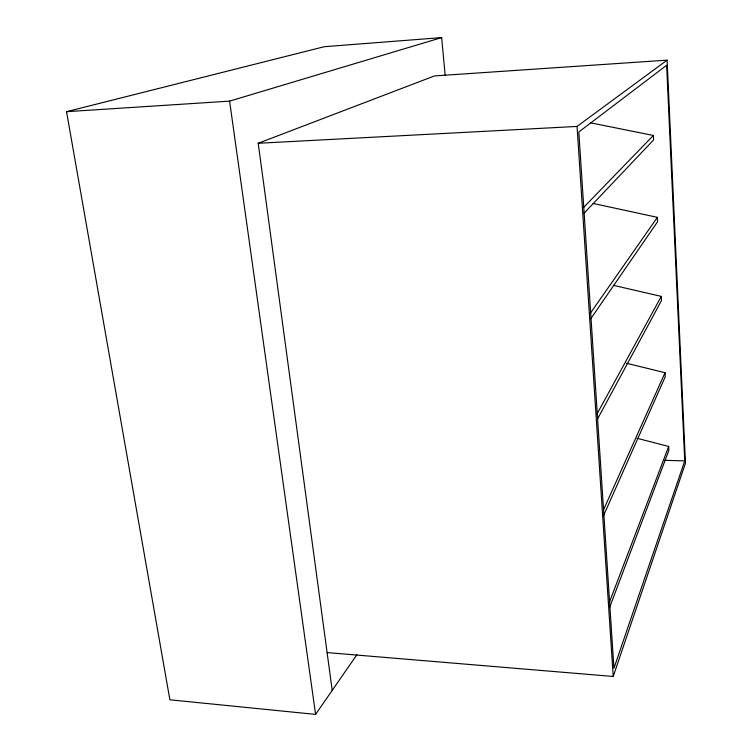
<?xml version="1.0" encoding="UTF-8"?>
<svg xmlns="http://www.w3.org/2000/svg" width="752" height="752" viewBox="0 0 752 752"><rect width="100%" height="100%" fill="white"/><g stroke="black" fill="none" stroke-linecap="round" stroke-linejoin="round"><path stroke-width="1.13" d="M327.101 652.586L613.218 676.471L685.467 463.166L667.09 60.151L434.515 75.914L258.199 143.275L332.215 690.374M684.743 460.901L613.933 668.284L578.824 131.967L666.639 65.283L684.743 460.901L664.853 460.309M609.609 607.456L668.876 450.382L668.688 446.462L636.991 438.256M609.374 602.361L668.688 446.462M603.358 516.032L665.247 376.761L665.05 372.71L626.397 363.235M603.602 509.649L665.05 372.71M597.464 419.099L661.487 300.584L661.281 296.391L613.322 285.309M596.674 414.587L661.281 296.391M590.781 318.726L657.596 221.699L657.38 217.356L593.121 203.444M445.137 74.993L441.65 37.6L324.244 46.709L66.533 111.681L169.886 699.792L315.586 714.4L356.909 654.691M589.897 313.904L657.38 217.356M583.787 213.502L653.563 139.966L653.338 135.463L590.245 122.764M583.58 207.486L653.338 135.463M258.199 143.275L577.047 126.43L667.09 60.151M66.533 111.681L229.595 101.125L441.65 37.6M229.595 101.125L315.586 714.4M577.047 126.43L613.218 676.471"/></g></svg>
